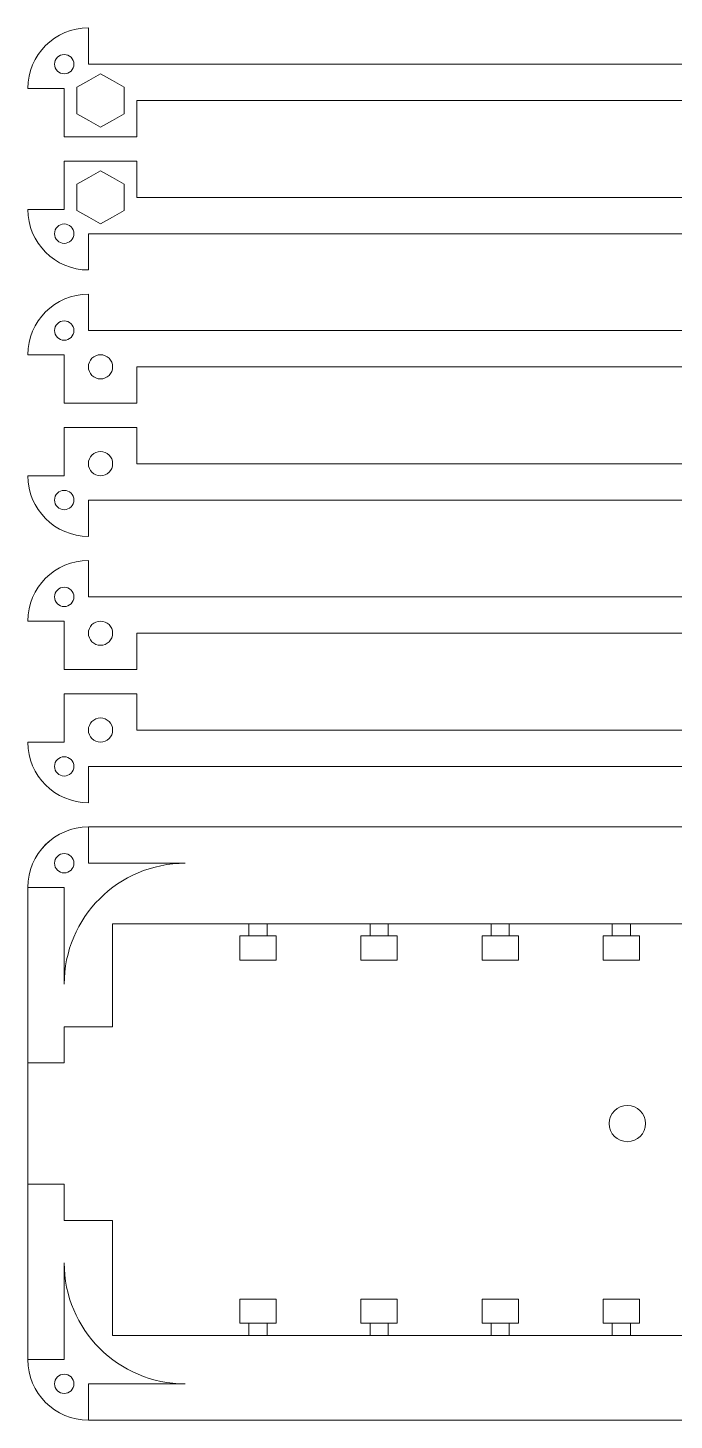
# Model space of a CAD drawing. Header units: millimetres. Extents: x -288 to -52, y -435 to 65.
# Drawn here: x -221 to -167.7, y -173 to -58 of the extents above; entities that cross this region are included whole.
import ezdxf

# ---------------------------------------------------------------- set-up
doc = ezdxf.new("R2010")
doc.units = ezdxf.units.MM
doc.header["$MEASUREMENT"] = 0
doc.layers.add('layer 1', color=7, linetype='Continuous')

msp = doc.modelspace()

# ---------------------------------------------------------------- linework, layer by layer
at = {"layer": 'layer 1', "color": 250, "lineweight": 20}
for points in [[(-203.5443, -135.0131), (-200.5443, -135.0131), (-200.5443, -133.0131), (-203.5443, -133.0131), (-203.5443, -135.0131)], [(-193.5443, -135.0131), (-190.5443, -135.0131), (-190.5443, -133.0131), (-193.5443, -133.0131), (-193.5443, -135.0131)], [(-183.5443, -135.0131), (-180.5443, -135.0131), (-180.5443, -133.0131), (-183.5443, -133.0131), (-183.5443, -135.0131)], [(-173.5443, -135.0131), (-170.5443, -135.0131), (-170.5443, -133.0131), (-173.5443, -133.0131), (-173.5443, -135.0131)]]:
    msp.add_lwpolyline(points, close=True, dxfattribs=at)
for centre, major_axis in [((-218.0443, -75.0133), (0, 0.8)), ((-215.0443, -94.0133), (0, 1)), ((-218.0443, -97.0133), (0, 0.8)), ((-215.0443, -116.0132), (0, 1)), ((-218.0443, -119.0132), (0, 0.8)), ((-218.0443, -127.0132), (0, 0.8)), ((-171.5443, -148.5132), (0, 1.5)), ((-218.0443, -170.0132), (0, 0.8))]:
    msp.add_ellipse(centre, major_axis=major_axis, ratio=1, dxfattribs=at)
for points in [[(-221.0443, -63.0132), (-221.0443, -60.2517), (-218.8058, -58.0132), (-216.0443, -58.0132)], [(-216.0443, -61.0132), (-216.0443, -61.0132), (-216.0443, -58.0132), (-216.0443, -58.0132)], [(-208.0443, -61.0132), (-208.0443, -61.0132), (-216.0443, -61.0132), (-216.0443, -61.0132)], [(-65.0443, -61.0132), (-65.0443, -61.0132), (-208.0443, -61.0132), (-208.0443, -61.0132)], [(-218.0443, -63.0132), (-218.0443, -63.0132), (-221.0443, -63.0132), (-221.0443, -63.0132)], [(-218.0443, -63.0132), (-218.0443, -63.0132), (-218.0443, -67.0132), (-218.0443, -67.0132)], [(-212.0443, -67.0132), (-212.0443, -67.0132), (-212.0443, -64.0132), (-212.0443, -64.0132)], [(-139.5443, -64.0132), (-139.5443, -64.0132), (-212.0443, -64.0132), (-212.0443, -64.0132)], [(-212.0443, -67.0132), (-212.0443, -67.0132), (-218.0443, -67.0132), (-218.0443, -67.0132)], [(-218.0443, -73.0133), (-218.0443, -73.0133), (-218.0443, -69.0133), (-218.0443, -69.0133)], [(-218.0443, -69.0133), (-218.0443, -69.0133), (-212.0443, -69.0133), (-212.0443, -69.0133)], [(-212.0443, -69.0133), (-212.0443, -69.0133), (-212.0443, -72.0133), (-212.0443, -72.0133)], [(-212.0443, -72.0133), (-212.0443, -72.0133), (-139.5443, -72.0133), (-139.5443, -72.0133)], [(-221.0443, -73.0133), (-221.0443, -73.0133), (-218.0443, -73.0133), (-218.0443, -73.0133)], [(-216.0443, -78.0133), (-218.8058, -78.0133), (-221.0443, -75.7748), (-221.0443, -73.0133)], [(-216.0443, -75.0133), (-216.0443, -75.0133), (-216.0443, -78.0133), (-216.0443, -78.0133)], [(-216.0443, -75.0133), (-216.0443, -75.0133), (-208.0443, -75.0133), (-208.0443, -75.0133)], [(-208.0443, -75.0133), (-208.0443, -75.0133), (-65.0443, -75.0133), (-65.0443, -75.0133)], [(-221.0443, -85.0132), (-221.0443, -82.2517), (-218.8058, -80.0132), (-216.0443, -80.0132)], [(-216.0443, -83.0132), (-216.0443, -83.0132), (-216.0443, -80.0132), (-216.0443, -80.0132)], [(-208.0443, -83.0132), (-208.0443, -83.0132), (-216.0443, -83.0132), (-216.0443, -83.0132)], [(-65.0443, -83.0132), (-65.0443, -83.0132), (-208.0443, -83.0132), (-208.0443, -83.0132)], [(-218.0443, -85.0132), (-218.0443, -85.0132), (-221.0443, -85.0132), (-221.0443, -85.0132)], [(-218.0443, -85.0132), (-218.0443, -85.0132), (-218.0443, -89.0132), (-218.0443, -89.0132)], [(-212.0443, -89.0132), (-212.0443, -89.0132), (-212.0443, -86.0132), (-212.0443, -86.0132)], [(-139.5443, -86.0132), (-139.5443, -86.0132), (-212.0443, -86.0132), (-212.0443, -86.0132)], [(-212.0443, -89.0132), (-212.0443, -89.0132), (-218.0443, -89.0132), (-218.0443, -89.0132)], [(-218.0443, -95.0133), (-218.0443, -95.0133), (-218.0443, -91.0133), (-218.0443, -91.0133)], [(-218.0443, -91.0133), (-218.0443, -91.0133), (-212.0443, -91.0133), (-212.0443, -91.0133)], [(-212.0443, -91.0133), (-212.0443, -91.0133), (-212.0443, -94.0133), (-212.0443, -94.0133)], [(-212.0443, -94.0133), (-212.0443, -94.0133), (-139.5443, -94.0133), (-139.5443, -94.0133)], [(-221.0443, -95.0133), (-221.0443, -95.0133), (-218.0443, -95.0133), (-218.0443, -95.0133)], [(-216.0443, -100.0133), (-218.8058, -100.0133), (-221.0443, -97.7748), (-221.0443, -95.0133)], [(-216.0443, -97.0133), (-216.0443, -97.0133), (-216.0443, -100.0133), (-216.0443, -100.0133)], [(-216.0443, -97.0133), (-216.0443, -97.0133), (-208.0443, -97.0133), (-208.0443, -97.0133)], [(-208.0443, -97.0133), (-208.0443, -97.0133), (-65.0443, -97.0133), (-65.0443, -97.0133)], [(-221.0443, -107.0131), (-221.0443, -104.2516), (-218.8058, -102.0131), (-216.0443, -102.0131)], [(-216.0443, -105.0131), (-216.0443, -105.0131), (-216.0443, -102.0131), (-216.0443, -102.0131)], [(-208.0443, -105.0131), (-208.0443, -105.0131), (-216.0443, -105.0131), (-216.0443, -105.0131)], [(-65.0443, -105.0131), (-65.0443, -105.0131), (-208.0443, -105.0131), (-208.0443, -105.0131)], [(-218.0443, -107.0131), (-218.0443, -107.0131), (-221.0443, -107.0131), (-221.0443, -107.0131)], [(-218.0443, -107.0131), (-218.0443, -107.0131), (-218.0443, -111.0131), (-218.0443, -111.0131)], [(-212.0443, -111.0131), (-212.0443, -111.0131), (-212.0443, -108.0131), (-212.0443, -108.0131)], [(-139.5443, -108.0131), (-139.5443, -108.0131), (-212.0443, -108.0131), (-212.0443, -108.0131)], [(-212.0443, -111.0131), (-212.0443, -111.0131), (-218.0443, -111.0131), (-218.0443, -111.0131)], [(-218.0443, -117.0132), (-218.0443, -117.0132), (-218.0443, -113.0132), (-218.0443, -113.0132)], [(-218.0443, -113.0132), (-218.0443, -113.0132), (-212.0443, -113.0132), (-212.0443, -113.0132)], [(-212.0443, -113.0132), (-212.0443, -113.0132), (-212.0443, -116.0132), (-212.0443, -116.0132)], [(-212.0443, -116.0132), (-212.0443, -116.0132), (-139.5443, -116.0132), (-139.5443, -116.0132)], [(-221.0443, -117.0132), (-221.0443, -117.0132), (-218.0443, -117.0132), (-218.0443, -117.0132)], [(-216.0443, -122.0132), (-218.8058, -122.0132), (-221.0443, -119.7747), (-221.0443, -117.0132)], [(-216.0443, -119.0132), (-216.0443, -119.0132), (-216.0443, -122.0132), (-216.0443, -122.0132)], [(-216.0443, -119.0132), (-216.0443, -119.0132), (-208.0443, -119.0132), (-208.0443, -119.0132)], [(-208.0443, -119.0132), (-208.0443, -119.0132), (-65.0443, -119.0132), (-65.0443, -119.0132)], [(-221.0443, -129.0132), (-221.0443, -126.2517), (-218.8058, -124.0132), (-216.0443, -124.0132)], [(-216.0443, -124.0132), (-216.0443, -124.0132), (-216.0443, -127.0132), (-216.0443, -127.0132)], [(-218.0443, -137.0132), (-218.0443, -131.4903), (-213.5672, -127.0132), (-208.0443, -127.0132)], [(-216.0443, -127.0132), (-216.0443, -127.0132), (-208.0443, -127.0132), (-208.0443, -127.0132)], [(-221.0443, -129.0132), (-221.0443, -129.0132), (-218.0443, -129.0132), (-218.0443, -129.0132)], [(-218.0443, -137.0132), (-218.0443, -137.0132), (-218.0443, -129.0132), (-218.0443, -129.0132)], [(-214.0443, -140.5131), (-214.0443, -140.5131), (-214.0443, -132.0131), (-214.0443, -132.0131)], [(-214.0443, -132.0131), (-214.0443, -132.0131), (-59.0443, -132.0131), (-59.0443, -132.0131)], [(-202.7942, -133.0131), (-202.7942, -133.0131), (-202.7942, -132.0131), (-202.7942, -132.0131)], [(-201.2944, -133.0131), (-201.2944, -133.0131), (-201.2944, -132.0131), (-201.2944, -132.0131)], [(-192.7942, -133.0131), (-192.7942, -133.0131), (-192.7942, -132.0131), (-192.7942, -132.0131)], [(-191.2944, -133.0131), (-191.2944, -133.0131), (-191.2944, -132.0131), (-191.2944, -132.0131)], [(-182.7942, -133.0131), (-182.7942, -133.0131), (-182.7942, -132.0131), (-182.7942, -132.0131)], [(-181.2944, -133.0131), (-181.2944, -133.0131), (-181.2944, -132.0131), (-181.2944, -132.0131)], [(-172.7942, -133.0131), (-172.7942, -133.0131), (-172.7942, -132.0131), (-172.7942, -132.0131)], [(-171.2944, -133.0131), (-171.2944, -133.0131), (-171.2944, -132.0131), (-171.2944, -132.0131)], [(-218.0443, -143.513), (-218.0443, -143.513), (-221.0443, -143.513), (-221.0443, -143.513)], [(-218.0443, -153.513), (-218.0443, -153.513), (-221.0443, -153.513), (-221.0443, -153.513)], [(-214.0443, -166.0132), (-214.0443, -166.0132), (-214.0443, -156.5131), (-214.0443, -156.5131)], [(-208.0443, -170.0132), (-213.5672, -170.0132), (-218.0443, -165.5361), (-218.0443, -160.0132)], [(-218.0443, -168.0132), (-218.0443, -168.0132), (-218.0443, -160.0132), (-218.0443, -160.0132)], [(-202.7942, -165.0131), (-202.7942, -165.0131), (-202.7942, -166.0131), (-202.7942, -166.0131)], [(-201.2944, -165.0131), (-201.2944, -165.0131), (-201.2944, -166.0131), (-201.2944, -166.0131)], [(-192.7942, -165.0131), (-192.7942, -165.0131), (-192.7942, -166.0131), (-192.7942, -166.0131)], [(-191.2944, -165.0131), (-191.2944, -165.0131), (-191.2944, -166.0131), (-191.2944, -166.0131)], [(-182.7942, -165.0131), (-182.7942, -165.0131), (-182.7942, -166.0131), (-182.7942, -166.0131)], [(-181.2944, -165.0131), (-181.2944, -165.0131), (-181.2944, -166.0131), (-181.2944, -166.0131)], [(-172.7942, -165.0131), (-172.7942, -165.0131), (-172.7942, -166.0131), (-172.7942, -166.0131)], [(-171.2944, -165.0131), (-171.2944, -165.0131), (-171.2944, -166.0131), (-171.2944, -166.0131)], [(-74.3887, -166.0132), (-74.3887, -166.0132), (-214.0443, -166.0132), (-214.0443, -166.0132)], [(-221.0443, -168.0132), (-221.0443, -168.0132), (-218.0443, -168.0132), (-218.0443, -168.0132)], [(-216.0443, -170.0132), (-216.0443, -170.0132), (-216.0443, -173.0132), (-216.0443, -173.0132)], [(-216.0443, -170.0132), (-216.0443, -170.0132), (-208.0443, -170.0132), (-208.0443, -170.0132)]]:
    msp.add_open_spline(points, degree=3, dxfattribs=at)
for points, knots in [([(-218.0443, -61.8132), (-218.4861, -61.8132), (-218.8443, -61.455), (-218.8443, -61.0132), (-218.8443, -61.0132), (-218.8443, -60.5714), (-218.4861, -60.2132), (-218.0443, -60.2132), (-218.0443, -60.2132), (-217.6025, -60.2132), (-217.2443, -60.5714), (-217.2443, -61.0132), (-217.2443, -61.0132), (-217.2443, -61.455), (-217.6025, -61.8132), (-218.0443, -61.8132)], [0, 0, 0, 0, 0.2, 0.2, 0.2, 0.2, 0.4, 0.4, 0.4, 0.4, 0.6, 0.6, 0.6, 0.6, 1, 1, 1, 1]), ([(-215.0443, -61.8127), (-215.0443, -61.8127), (-214.0693, -62.3628), (-214.0693, -62.3628), (-214.0693, -62.3628), (-214.0693, -62.3628), (-213.0943, -62.913), (-213.0943, -62.913), (-213.0943, -62.913), (-213.0943, -62.913), (-213.0943, -64.0132), (-213.0943, -64.0132), (-213.0943, -64.0132), (-213.0943, -64.0132), (-213.0943, -65.1134), (-213.0943, -65.1134), (-213.0943, -65.1134), (-213.0943, -65.1134), (-214.0693, -65.6636), (-214.0693, -65.6636), (-214.0693, -65.6636), (-214.0693, -65.6636), (-215.0443, -66.2137), (-215.0443, -66.2137), (-215.0443, -66.2137), (-215.0443, -66.2137), (-216.0193, -65.6636), (-216.0193, -65.6636), (-216.0193, -65.6636), (-216.0193, -65.6636), (-216.9943, -65.1134), (-216.9943, -65.1134), (-216.9943, -65.1134), (-216.9943, -65.1134), (-216.9943, -64.0132), (-216.9943, -64.0132), (-216.9943, -64.0132), (-216.9943, -64.0132), (-216.9943, -62.913), (-216.9943, -62.913), (-216.9943, -62.913), (-216.9943, -62.913), (-216.0193, -62.3628), (-216.0193, -62.3628), (-216.0193, -62.3628), (-216.0193, -62.3628), (-215.0443, -61.8127), (-215.0443, -61.8127)], [0, 0, 0, 0, 0.07692308, 0.07692308, 0.07692308, 0.07692308, 0.15384615, 0.15384615, 0.15384615, 0.15384615, 0.23076923, 0.23076923, 0.23076923, 0.23076923, 0.30769231, 0.30769231, 0.30769231, 0.30769231, 0.38461538, 0.38461538, 0.38461538, 0.38461538, 0.46153846, 0.46153846, 0.46153846, 0.46153846, 0.53846154, 0.53846154, 0.53846154, 0.53846154, 0.61538462, 0.61538462, 0.61538462, 0.61538462, 0.69230769, 0.69230769, 0.69230769, 0.69230769, 0.76923077, 0.76923077, 0.76923077, 0.76923077, 0.84615385, 0.84615385, 0.84615385, 0.84615385, 1, 1, 1, 1]), ([(-215.0443, -69.8127), (-215.0443, -69.8127), (-214.0693, -70.3628), (-214.0693, -70.3628), (-214.0693, -70.3628), (-214.0693, -70.3628), (-213.0943, -70.913), (-213.0943, -70.913), (-213.0943, -70.913), (-213.0943, -70.913), (-213.0943, -72.0132), (-213.0943, -72.0132), (-213.0943, -72.0132), (-213.0943, -72.0132), (-213.0943, -73.1134), (-213.0943, -73.1134), (-213.0943, -73.1134), (-213.0943, -73.1134), (-214.0693, -73.6636), (-214.0693, -73.6636), (-214.0693, -73.6636), (-214.0693, -73.6636), (-215.0443, -74.2137), (-215.0443, -74.2137), (-215.0443, -74.2137), (-215.0443, -74.2137), (-216.0193, -73.6636), (-216.0193, -73.6636), (-216.0193, -73.6636), (-216.0193, -73.6636), (-216.9943, -73.1134), (-216.9943, -73.1134), (-216.9943, -73.1134), (-216.9943, -73.1134), (-216.9943, -72.0132), (-216.9943, -72.0132), (-216.9943, -72.0132), (-216.9943, -72.0132), (-216.9943, -70.913), (-216.9943, -70.913), (-216.9943, -70.913), (-216.9943, -70.913), (-216.0193, -70.3628), (-216.0193, -70.3628), (-216.0193, -70.3628), (-216.0193, -70.3628), (-215.0443, -69.8127), (-215.0443, -69.8127)], [0, 0, 0, 0, 0.07692308, 0.07692308, 0.07692308, 0.07692308, 0.15384615, 0.15384615, 0.15384615, 0.15384615, 0.23076923, 0.23076923, 0.23076923, 0.23076923, 0.30769231, 0.30769231, 0.30769231, 0.30769231, 0.38461538, 0.38461538, 0.38461538, 0.38461538, 0.46153846, 0.46153846, 0.46153846, 0.46153846, 0.53846154, 0.53846154, 0.53846154, 0.53846154, 0.61538462, 0.61538462, 0.61538462, 0.61538462, 0.69230769, 0.69230769, 0.69230769, 0.69230769, 0.76923077, 0.76923077, 0.76923077, 0.76923077, 0.84615385, 0.84615385, 0.84615385, 0.84615385, 1, 1, 1, 1]), ([(-218.0443, -83.8132), (-218.4861, -83.8132), (-218.8443, -83.455), (-218.8443, -83.0132), (-218.8443, -83.0132), (-218.8443, -82.5714), (-218.4861, -82.2132), (-218.0443, -82.2132), (-218.0443, -82.2132), (-217.6025, -82.2132), (-217.2443, -82.5714), (-217.2443, -83.0132), (-217.2443, -83.0132), (-217.2443, -83.455), (-217.6025, -83.8132), (-218.0443, -83.8132)], [0, 0, 0, 0, 0.2, 0.2, 0.2, 0.2, 0.4, 0.4, 0.4, 0.4, 0.6, 0.6, 0.6, 0.6, 1, 1, 1, 1]), ([(-215.0443, -87.0132), (-215.5966, -87.0132), (-216.0443, -86.5655), (-216.0443, -86.0132), (-216.0443, -86.0132), (-216.0443, -85.4609), (-215.5966, -85.0132), (-215.0443, -85.0132), (-215.0443, -85.0132), (-214.492, -85.0132), (-214.0443, -85.4609), (-214.0443, -86.0132), (-214.0443, -86.0132), (-214.0443, -86.5655), (-214.492, -87.0132), (-215.0443, -87.0132)], [0, 0, 0, 0, 0.2, 0.2, 0.2, 0.2, 0.4, 0.4, 0.4, 0.4, 0.6, 0.6, 0.6, 0.6, 1, 1, 1, 1]), ([(-218.0443, -105.8131), (-218.4861, -105.8131), (-218.8443, -105.4549), (-218.8443, -105.0131), (-218.8443, -105.0131), (-218.8443, -104.5713), (-218.4861, -104.2131), (-218.0443, -104.2131), (-218.0443, -104.2131), (-217.6025, -104.2131), (-217.2443, -104.5713), (-217.2443, -105.0131), (-217.2443, -105.0131), (-217.2443, -105.4549), (-217.6025, -105.8131), (-218.0443, -105.8131)], [0, 0, 0, 0, 0.2, 0.2, 0.2, 0.2, 0.4, 0.4, 0.4, 0.4, 0.6, 0.6, 0.6, 0.6, 1, 1, 1, 1]), ([(-215.0443, -109.0131), (-215.5966, -109.0131), (-216.0443, -108.5654), (-216.0443, -108.0131), (-216.0443, -108.0131), (-216.0443, -107.4608), (-215.5966, -107.0131), (-215.0443, -107.0131), (-215.0443, -107.0131), (-214.492, -107.0131), (-214.0443, -107.4608), (-214.0443, -108.0131), (-214.0443, -108.0131), (-214.0443, -108.5654), (-214.492, -109.0131), (-215.0443, -109.0131)], [0, 0, 0, 0, 0.2, 0.2, 0.2, 0.2, 0.4, 0.4, 0.4, 0.4, 0.6, 0.6, 0.6, 0.6, 1, 1, 1, 1]), ([(-216.0443, -124.0132), (-216.0443, -124.0132), (-57.0443, -124.0132), (-57.0443, -124.0132), (-57.0443, -124.0132), (-54.2943, -124.0132), (-52.0443, -126.2632), (-52.0443, -129.0133), (-52.0443, -129.0133), (-52.0443, -129.0133), (-52.0443, -168.0132), (-52.0443, -168.0132), (-52.0443, -168.0132), (-52.0443, -170.7633), (-54.2943, -173.0132), (-57.0443, -173.0132), (-57.0443, -173.0132), (-57.0443, -173.0132), (-216.0443, -173.0132), (-216.0443, -173.0132), (-216.0443, -173.0132), (-218.7943, -173.0132), (-221.0443, -170.7633), (-221.0443, -168.0132), (-221.0443, -168.0132), (-221.0443, -168.0132), (-221.0443, -129.0133), (-221.0443, -129.0133), (-221.0443, -129.0133), (-221.0443, -126.2632), (-218.7943, -124.0132), (-216.0443, -124.0132)], [0, 0, 0, 0, 0.11111111, 0.11111111, 0.11111111, 0.11111111, 0.22222222, 0.22222222, 0.22222222, 0.22222222, 0.33333333, 0.33333333, 0.33333333, 0.33333333, 0.44444444, 0.44444444, 0.44444444, 0.44444444, 0.55555556, 0.55555556, 0.55555556, 0.55555556, 0.66666667, 0.66666667, 0.66666667, 0.66666667, 0.77777778, 0.77777778, 0.77777778, 0.77777778, 1, 1, 1, 1]), ([(-218.0443, -143.5131), (-218.0443, -143.5131), (-218.0443, -140.5131), (-218.0443, -140.5131), (-218.0443, -140.5131), (-218.0443, -140.5131), (-214.0443, -140.5131), (-214.0443, -140.5131)], [0, 0, 0, 0, 0.33333333, 0.33333333, 0.33333333, 0.33333333, 1, 1, 1, 1]), ([(-218.0443, -153.5131), (-218.0443, -153.5131), (-218.0443, -156.5131), (-218.0443, -156.5131), (-218.0443, -156.5131), (-218.0443, -156.5131), (-214.0443, -156.5131), (-214.0443, -156.5131)], [0, 0, 0, 0, 0.33333333, 0.33333333, 0.33333333, 0.33333333, 1, 1, 1, 1]), ([(-200.5443, -165.0131), (-200.5443, -165.0131), (-203.5443, -165.0131), (-203.5443, -165.0131), (-203.5443, -165.0131), (-203.5443, -165.0131), (-203.5443, -163.0131), (-203.5443, -163.0131), (-203.5443, -163.0131), (-203.5443, -163.0131), (-200.5443, -163.0131), (-200.5443, -163.0131), (-200.5443, -163.0131), (-200.5443, -163.0131), (-200.5443, -165.0131), (-200.5443, -165.0131)], [0, 0, 0, 0, 0.2, 0.2, 0.2, 0.2, 0.4, 0.4, 0.4, 0.4, 0.6, 0.6, 0.6, 0.6, 1, 1, 1, 1]), ([(-190.5443, -165.0131), (-190.5443, -165.0131), (-193.5443, -165.0131), (-193.5443, -165.0131), (-193.5443, -165.0131), (-193.5443, -165.0131), (-193.5443, -163.0131), (-193.5443, -163.0131), (-193.5443, -163.0131), (-193.5443, -163.0131), (-190.5443, -163.0131), (-190.5443, -163.0131), (-190.5443, -163.0131), (-190.5443, -163.0131), (-190.5443, -165.0131), (-190.5443, -165.0131)], [0, 0, 0, 0, 0.2, 0.2, 0.2, 0.2, 0.4, 0.4, 0.4, 0.4, 0.6, 0.6, 0.6, 0.6, 1, 1, 1, 1]), ([(-180.5443, -165.0131), (-180.5443, -165.0131), (-183.5443, -165.0131), (-183.5443, -165.0131), (-183.5443, -165.0131), (-183.5443, -165.0131), (-183.5443, -163.0131), (-183.5443, -163.0131), (-183.5443, -163.0131), (-183.5443, -163.0131), (-180.5443, -163.0131), (-180.5443, -163.0131), (-180.5443, -163.0131), (-180.5443, -163.0131), (-180.5443, -165.0131), (-180.5443, -165.0131)], [0, 0, 0, 0, 0.2, 0.2, 0.2, 0.2, 0.4, 0.4, 0.4, 0.4, 0.6, 0.6, 0.6, 0.6, 1, 1, 1, 1]), ([(-170.5443, -165.0131), (-170.5443, -165.0131), (-173.5443, -165.0131), (-173.5443, -165.0131), (-173.5443, -165.0131), (-173.5443, -165.0131), (-173.5443, -163.0131), (-173.5443, -163.0131), (-173.5443, -163.0131), (-173.5443, -163.0131), (-170.5443, -163.0131), (-170.5443, -163.0131), (-170.5443, -163.0131), (-170.5443, -163.0131), (-170.5443, -165.0131), (-170.5443, -165.0131)], [0, 0, 0, 0, 0.2, 0.2, 0.2, 0.2, 0.4, 0.4, 0.4, 0.4, 0.6, 0.6, 0.6, 0.6, 1, 1, 1, 1])]:
    msp.add_open_spline(points, degree=3, knots=knots, dxfattribs=at)

doc.saveas('drawing.dxf')
